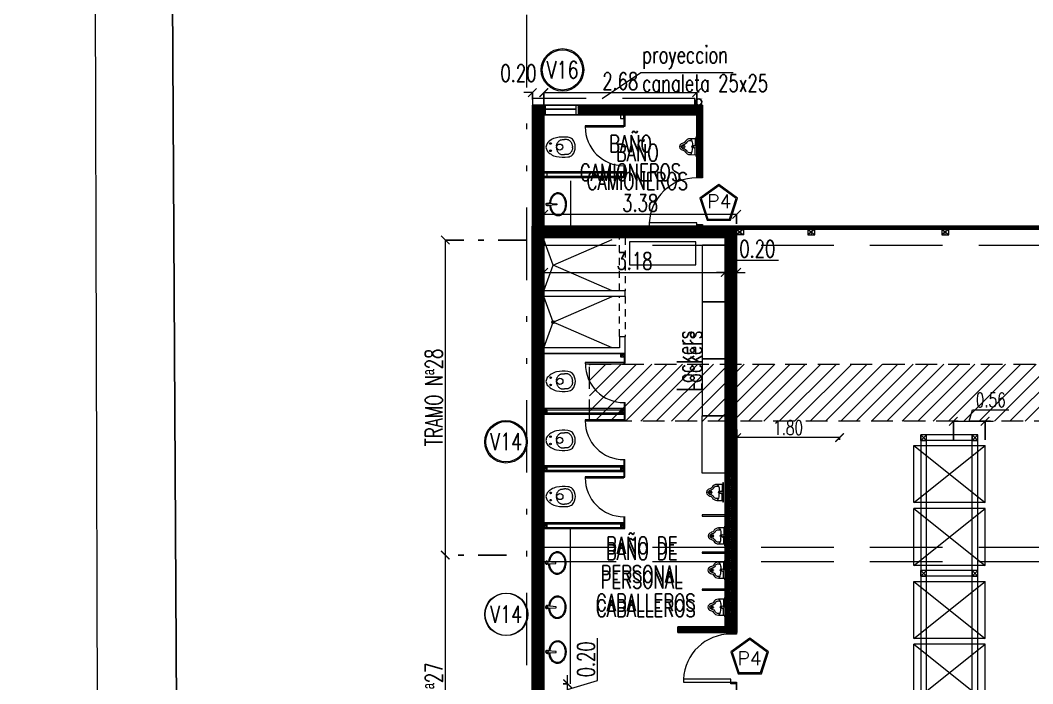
# Model space of a CAD drawing. Header units: millimetres. Extents: x 2828 to 3406, y 849 to 1266.
# Drawn here: x 2890.38 to 2908.12, y 1228.28 to 1239.91 of the extents above; entities that cross this region are included whole.
import ezdxf

# ---------------------------------------------------------------- set-up
doc = ezdxf.new("R2010")
doc.units = ezdxf.units.MM
doc.header["$PDMODE"] = 34
doc.header["$PDSIZE"] = -10
for name, pattern in [('DASHDOT', [1, 0.5, -0.25, 0, -0.25]), ('DASHED', [19.05, 12.7, -6.35]), ('DASHED2', [0.375, 0.25, -0.125]), ('DIVIDE2', [15.875, 6.35, -3.175, 0, -3.175, 0, -3.175])]:
    doc.linetypes.add(name, pattern=pattern)
doc.layers.get('DEFPOINTS').update_dxf_attribs({"lineweight": 5})
for name, color, linetype, lineweight in [('0.05', 64, 'Continuous', 5), ('0.10', 161, 'Continuous', 9), ('0.20', 4, 'Continuous', 15), ('0.30', 1, 'Continuous', 25), ('arq cotas', 152, 'Continuous', 13), ('arq DP', 40, 'Continuous', 5), ('arq DV', 22, 'Continuous', 5), ('arq tex', 31, 'Continuous', 5), ('camaras', 42, 'Continuous', 20), ('CARPINTERIA', 141, 'Continuous', 9), ('columnas', 12, 'Continuous', 20), ('equip tx', 220, 'Continuous', 5), ('equipa cotas', 222, 'Continuous', 5), ('EQUIPAMIENTO', 4, 'Continuous', 15), ('LM', 3, 'DIVIDE2', 9), ('proyecciones', 221, 'DASHED', 5), ('ref. arq', 252, 'Continuous', 5), ('sanitarios', 120, 'Continuous', 5)]:
    doc.layers.add(name, color=color, linetype=linetype, lineweight=lineweight)
doc.layers.add('lucernarios nuevos', color=252, linetype='DASHED', lineweight=9, true_color=0x696969)
doc.layers.add('sombrado muro nuevo', color=7, linetype='Continuous', lineweight=5, true_color=0x757575)
doc.styles.add('250-cts', font='romans.shx', dxfattribs={"width": 0.7, "height": 0.25})
doc.styles.add('50', font='romans.shx', dxfattribs={"width": 0.75, "height": 0.1})
doc.styles.get("Standard").update_dxf_attribs({"font": 'romans.shx'})
doc.dimstyles.new('250', dxfattribs={"dimtxt": 0.3, "dimasz": 0.15, "dimexe": 0, "dimexo": 0.1, "dimgap": 0.05, "dimtad": 1, "dimzin": 0, "dimdsep": 46, "dimtxsty": '250-cts', "dimblk": 'ARCHTICK', "dimcen": 0.02, "dimclrd": 256, "dimclre": 256, "dimclrt": 256, "dimazin": 0, "dimtfac": 1, "dimtofl": 0, "dimtmove": 1, "dimatfit": 0, "dimldrblk": 'OPEN90', "dimfxl": 1, "dimtolj": 1, "dimtzin": 0, "dimlwd": -1, "dimarcsym": 0})

# ---------------------------------------------------------------- blocks, each defined once
blk = doc.blocks.new('_ARCHTICK')
at = {"color": 0, "linetype": 'ByBlock', "const_width": 0.15}
blk.add_lwpolyline([(-0.5, -0.5), (0.5, 0.5)], dxfattribs=at)
blk = doc.blocks.new('*D168')
at = {"layer": 'arq cotas', "linetype": 'DASHDOT', "lineweight": -2, "transparency": 16777216}
for p, q in [((2891.845, 1254.938), (2891.645, 1254.938)), ((2892.309, 1106.035), (2892.109, 1106.034))]:
    blk.add_line(p, q, dxfattribs=at)
at = {"layer": 'arq cotas', "transparency": 16777216}
blk.add_line((2891.645, 1254.938), (2892.109, 1106.034), dxfattribs=at)
at = {"layer": 'DEFPOINTS', "color": 0, "transparency": 16777216}
for p in [(2891.945, 1254.939), (2892.109, 1106.034), (2892.409, 1106.035)]:
    blk.add_point(p, dxfattribs=at)
at = {"layer": 'arq cotas', "transparency": 16777216, "xscale": 0.15, "yscale": 0.15, "zscale": 0.15}
for p, rotation in [((2891.645, 1254.938), 90.17869036957083), ((2892.109, 1106.034), 270.1786903695708)]:
    blk.add_blockref('_ARCHTICK', p, dxfattribs=dict(at, rotation=rotation))
at = {"layer": 'arq cotas', "transparency": 16777216, "insert": (2892.077, 1180.487), "char_height": 0.3, "attachment_point": 5, "rotation": 270.1787, "style": '250-cts'}
blk.add_mtext('\\A1;148.90', dxfattribs=at)
blk = doc.blocks.new('_Open90')
at = {"color": 0, "linetype": 'ByBlock', "lineweight": -2}
for p, q in [((0, 0), (-1, 0)), ((-0.5, 0.5), (0, 0)), ((0, 0), (-0.5, -0.5))]:
    blk.add_line(p, q, dxfattribs=at)
blk = doc.blocks.new('col.met')
at = {"layer": 'camaras'}
for p, q in [((5.086, 112.568), (5.206, 112.568)), ((5.086, 112.468), (5.086, 112.568)), ((5.086, 112.468), (5.206, 112.568)), ((5.206, 112.468), (5.086, 112.568)), ((5.086, 112.468), (5.206, 112.468)), ((5.146, 112.568), (5.146, 112.548)), ((5.146, 112.468), (5.146, 112.488)), ((5.206, 112.568), (5.206, 112.468))]:
    blk.add_line(p, q, dxfattribs=at)
blk = doc.blocks.new('A$C371A6B59')
at = {"layer": 'lucernarios nuevos'}
h = blk.add_hatch(dxfattribs=at)
h.set_pattern_fill('ANSI31', color=256, scale=0.06)
h.set_pattern_definition([(45, (-2919.5706, -1108.54296), (-0.134703842, 0.134703842), [])])
h.paths.add_polyline_path([(-19.219, 1), (-1.902, 1), (-1.902, 0), (-19.219, 0)])
at = {"layer": 'lucernarios nuevos', "ltscale": 0.03}
blk.add_lwpolyline([(-19.219, 1), (-1.902, 1), (-1.902, 0), (-19.219, 0)], close=True, dxfattribs=at)
blk = doc.blocks.new('*D439')
at = {"layer": 'arq cotas', "linetype": 'DASHDOT', "lineweight": -2, "transparency": 16777216}
for p, q in [((2898.902, 1230.537), (2897.827, 1230.537)), ((2899.253, 1225.058), (2897.827, 1225.058))]:
    blk.add_line(p, q, dxfattribs=at)
at = {"layer": 'arq cotas', "transparency": 16777216}
blk.add_line((2897.827, 1230.537), (2897.827, 1225.058), dxfattribs=at)
at = {"layer": 'DEFPOINTS', "color": 0, "transparency": 16777216}
for p in [(2899.002, 1230.537), (2897.827, 1225.058), (2899.353, 1225.058, -101.167)]:
    blk.add_point(p, dxfattribs=at)
at = {"layer": 'arq cotas', "transparency": 16777216, "xscale": 0.15, "yscale": 0.15, "zscale": 0.15}
for p, rotation in [((2897.827, 1230.537), 90), ((2897.827, 1225.058), 270)]:
    blk.add_blockref('_ARCHTICK', p, dxfattribs=dict(at, rotation=rotation))
at = {"layer": 'arq cotas', "transparency": 16777216, "insert": (2897.627, 1227.798), "char_height": 0.3, "attachment_point": 5, "rotation": 90, "style": '250-cts'}
blk.add_mtext('\\A1;TRAMO Nª27', dxfattribs=at)
blk = doc.blocks.new('*D440')
at = {"layer": 'arq cotas', "linetype": 'DASHDOT', "lineweight": -2, "transparency": 16777216}
for p, q in [((2899.253, 1236.058), (2897.827, 1236.058)), ((2898.902, 1230.537), (2897.827, 1230.537))]:
    blk.add_line(p, q, dxfattribs=at)
at = {"layer": 'arq cotas', "transparency": 16777216}
blk.add_line((2897.827, 1236.058), (2897.827, 1230.537), dxfattribs=at)
at = {"layer": 'DEFPOINTS', "color": 0, "transparency": 16777216}
for p in [(2899.353, 1236.058, 0.061), (2897.827, 1230.537), (2899.002, 1230.537)]:
    blk.add_point(p, dxfattribs=at)
at = {"layer": 'arq cotas', "transparency": 16777216, "xscale": 0.15, "yscale": 0.15, "zscale": 0.15}
for p, rotation in [((2897.827, 1236.058), 90), ((2897.827, 1230.537), 270)]:
    blk.add_blockref('_ARCHTICK', p, dxfattribs=dict(at, rotation=rotation))
at = {"layer": 'arq cotas', "transparency": 16777216, "insert": (2897.627, 1233.298), "char_height": 0.3, "attachment_point": 5, "rotation": 90, "style": '250-cts'}
blk.add_mtext('\\A1;TRAMO Nª28', dxfattribs=at)
blk = doc.blocks.new('*D705')
at = {"layer": 'arq cotas', "linetype": 'DASHDOT', "lineweight": -2, "transparency": 16777216}
for p, q in [((2899.557, 1238.144), (2899.557, 1238.64)), ((2902.232, 1238.144), (2902.232, 1238.64))]:
    blk.add_line(p, q, dxfattribs=at)
at = {"layer": 'arq cotas', "transparency": 16777216}
blk.add_line((2899.557, 1238.64), (2902.232, 1238.64), dxfattribs=at)
at = {"layer": 'DEFPOINTS', "color": 0, "transparency": 16777216}
for p in [(2902.232, 1238.64), (2899.557, 1238.044, -101.167), (2902.232, 1238.044)]:
    blk.add_point(p, dxfattribs=at)
at = {"layer": 'arq cotas', "transparency": 16777216, "xscale": 0.15, "yscale": 0.15, "zscale": 0.15, "rotation": 180}
blk.add_blockref('_ARCHTICK', (2899.557, 1238.64), dxfattribs=at)
at = {"layer": 'arq cotas', "transparency": 16777216, "xscale": 0.15, "yscale": 0.15, "zscale": 0.15}
blk.add_blockref('_ARCHTICK', (2902.232, 1238.64), dxfattribs=at)
at = {"layer": 'arq cotas', "transparency": 16777216, "insert": (2900.894, 1238.84), "char_height": 0.3, "attachment_point": 5, "style": '250-cts'}
blk.add_mtext('\\A1;2.68', dxfattribs=at)
blk = doc.blocks.new('bacha sola')
for points in [[(34.325, 30.066, -0.130704), (34.34, 30.123, -0.106525), (34.385, 30.173, -0.083997), (34.447, 30.204, -0.072936), (34.525, 30.215, -0.072936), (34.602, 30.204, -0.083997), (34.664, 30.173, -0.106525), (34.71, 30.123, -0.130704), (34.725, 30.066, -0.130704), (34.71, 30.01, -0.106525), (34.664, 29.959, -0.083997), (34.602, 29.929, -0.0563), (34.543, 29.918, -0.0563)], [(34.341, 30.066, -0.130704), (34.353, 30.115, -0.106525), (34.394, 30.161, -0.083997), (34.452, 30.189, -0.072936), (34.525, 30.2, -0.072936), (34.598, 30.189, -0.083997), (34.655, 30.161, -0.106525), (34.696, 30.115, -0.130704), (34.709, 30.066, -0.130704), (34.696, 30.018, -0.106525), (34.655, 29.972, -0.083997), (34.598, 29.944, -0.056479), (34.541, 29.934, -0.056479)], [(34.508, 29.918, -0.057488), (34.447, 29.929, -0.083997), (34.385, 29.959, -0.106525), (34.34, 30.01, -0.130704), (34.325, 30.066)], [(34.509, 29.934, -0.05744), (34.452, 29.944, -0.083997), (34.394, 29.972, -0.106525), (34.353, 30.018, -0.130704), (34.341, 30.066)]]:
    blk.add_lwpolyline(points, format="xyb")
for points in [[(34.541, 29.883), (34.545, 29.883), (34.533, 30.044), (34.516, 30.044), (34.506, 29.883)], [(34.506, 29.883), (34.508, 29.883)]]:
    blk.add_lwpolyline(points)
blk.add_circle((34.525, 29.883), 0.0168)
blk.add_arc((34.525, 29.883), 0.0269, 130.0555, 44.4346)
blk = doc.blocks.new('Sapls507')
blk.add_lwpolyline([(0, -0.599, 0.193023), (0.137, -0.549, 0.145572), (0.172, -0.47, 0.077711), (0.165, -0.269, 0.087544), (0.125, -0.174, 0.055228), (0.065, -0.105, 0.090627), (0, -0.085, 0.091051), (-0.065, -0.105, 0.055228), (-0.126, -0.174, 0.087544), (-0.165, -0.269, 0.077711), (-0.172, -0.47, 0.145572), (-0.137, -0.549, 0.193023), (0, -0.599, 61.25604)], format="xyb", close=True)
for points in [[(-0.015, -0.27), (-0.033, -0.271, 0.028747), (-0.061, -0.279, 0.052421), (-0.075, -0.286, 0.050041), (-0.092, -0.298, 0.040538), (-0.109, -0.316, 0.036304), (-0.124, -0.339, 0.08346), (-0.129, -0.35, 0.024812), (-0.13, -0.36, 0.009631), (-0.132, -0.387, 0.014344), (-0.132, -0.396, 0.009208), (-0.132, -0.41)], [(0.015, -0.27), (0.033, -0.271, -0.028747), (0.061, -0.279, -0.052421), (0.075, -0.286, -0.050041), (0.092, -0.298, -0.040538), (0.109, -0.316, -0.036304), (0.125, -0.339, -0.08346), (0.129, -0.35, -0.024812), (0.13, -0.36, -0.009631), (0.132, -0.387, -0.014344), (0.133, -0.396, -0.009208), (0.132, -0.41)], [(-0.015, -0.55), (-0.033, -0.549, -0.028747), (-0.061, -0.541, -0.052421), (-0.075, -0.534, -0.050041), (-0.092, -0.522, -0.040538), (-0.109, -0.504, -0.036304), (-0.124, -0.481, -0.08346), (-0.129, -0.47, -0.024812), (-0.13, -0.46, -0.009631), (-0.132, -0.433, -0.014344), (-0.132, -0.424, -0.009208), (-0.132, -0.41)], [(0.015, -0.55), (0.033, -0.549, 0.028747), (0.061, -0.541, 0.052421), (0.075, -0.534, 0.050041), (0.092, -0.522, 0.040538), (0.109, -0.504, 0.036304), (0.125, -0.481, 0.08346), (0.129, -0.47, 0.024812), (0.13, -0.46, 0.009631), (0.132, -0.433, 0.014344), (0.133, -0.424, 0.009208), (0.132, -0.41)]]:
    blk.add_lwpolyline(points, format="xyb")
for points in [[(-0.015, -0.27), (0, -0.27)], [(0.015, -0.27), (0, -0.27)], [(-0.015, -0.55), (0, -0.55)], [(0.015, -0.55), (0, -0.55)]]:
    blk.add_lwpolyline(points)
for centre, radius in [((-0.064, -0.166), 0.0141), ((0.064, -0.166), 0.0141), ((0, -0.328), 0.0535)]:
    blk.add_circle(centre, radius)
blk = doc.blocks.new('654')
for p, q in [((-0.135, 0.067), (-0.011, 0.067)), ((0.135, 0.067), (0.011, 0.067))]:
    blk.add_line(p, q)
blk.add_lwpolyline([(0, -0.208), (-0.025, -0.201, -0.107013), (-0.049, -0.178, -0.081155), (-0.064, -0.146, 0.245336), (-0.09, -0.108, -0.277467), (-0.14, -0.025, 0), (-0.14, 0.073, 0.414214), (-0.147, 0.08, 0), (-0.164, 0.08, -0.999999), (-0.164, 0.092, 0), (0.164, 0.092, -0.999999), (0.164, 0.08, 0), (0.147, 0.08, 0.414214), (0.14, 0.073, 0), (0.14, -0.025, -0.277467), (0.09, -0.108, 0.245336), (0.064, -0.146, -0.081155), (0.049, -0.178, -0.107013), (0.025, -0.201), (0, -0.208)], format="xyb", close=True)
for points in [[(-0.14, -0.025), (-0.133, -0.011, -0.09017), (-0.099, 0.008, -0.04702), (-0.057, 0.018), (0, 0.022)], [(0.14, -0.025), (0.133, -0.011, 0.09017), (0.099, 0.008, 0.04702), (0.057, 0.018), (0, 0.022)], [(0, -0.177), (-0.013, -0.173, -0.088171), (-0.025, -0.161, -0.075175), (-0.035, -0.14, -0.081155)], [(0, -0.177), (0.013, -0.173, 0.088171), (0.025, -0.161, 0.075175), (0.035, -0.14, 0.081155)]]:
    blk.add_lwpolyline(points, format="xyb")
for centre, radius in [((-0.019, 0.014), 0.003), ((0, 0.05), 0.02), ((0, 0.003), 0.003), ((0.019, 0.014), 0.003), ((-0.019, -0.122), 0.003), ((-0.019, -0.144), 0.003), ((0, -0.111), 0.003), ((0, -0.133), 0.003), ((0, -0.155), 0.003), ((0.019, -0.122), 0.003), ((0.019, -0.144), 0.003)]:
    blk.add_circle(centre, radius)
for centre, radius, start, end in [((-0.135, 0.072), 0.005, 180.0009, 270.0005), ((-0.047, -0.025), 0.0634, 148.5608, 242.0304), ((0.047, -0.025), 0.0634, 297.9696, 31.4392), ((0.135, 0.072), 0.005, 269.9995, 359.9991), ((-0.114, -0.152), 0.08, 8.8836, 62.0304), ((0.114, -0.152), 0.08, 117.9696, 171.1164)]:
    blk.add_arc(centre, radius, start, end)
blk = doc.blocks.new('*D707')
at = {"layer": 'arq cotas', "transparency": 16777216}
for p, q in [((2900.494, 1228.341), (2900.494, 1229.081)), ((2899.969, 1228.284), (2899.969, 1228.434)), ((2899.969, 1228.184), (2900.494, 1228.341)), ((2899.969, 1228.084), (2899.969, 1228.284)), ((2899.969, 1228.084), (2899.969, 1227.934))]:
    blk.add_line(p, q, dxfattribs=at)
at = {"layer": 'arq cotas', "linetype": 'DASHDOT', "lineweight": -2, "transparency": 16777216}
for p, q in [((2899.891, 1228.284), (2899.969, 1228.284)), ((2899.869, 1228.084), (2899.969, 1228.084))]:
    blk.add_line(p, q, dxfattribs=at)
at = {"layer": 'DEFPOINTS', "color": 0, "transparency": 16777216}
for p in [(2899.791, 1228.284, -88.721), (2899.969, 1228.284), (2899.969, 1228.084)]:
    blk.add_point(p, dxfattribs=at)
at = {"layer": 'arq cotas', "transparency": 16777216, "xscale": 0.15, "yscale": 0.15, "zscale": 0.15}
for p, rotation in [((2899.969, 1228.284), 270), ((2899.969, 1228.084), 90)]:
    blk.add_blockref('_ARCHTICK', p, dxfattribs=dict(at, rotation=rotation))
at = {"layer": 'arq cotas', "transparency": 16777216, "insert": (2900.294, 1228.711), "char_height": 0.3, "attachment_point": 5, "rotation": 90, "style": '250-cts'}
blk.add_mtext('\\A1;0.20', dxfattribs=at)
blk = doc.blocks.new('*D713')
at = {"layer": 'arq cotas', "linetype": 'DASHDOT', "lineweight": -2, "transparency": 16777216}
for p, q in [((2899.552, 1234.961), (2899.552, 1235.491)), ((2902.732, 1234.961), (2902.732, 1235.491))]:
    blk.add_line(p, q, dxfattribs=at)
at = {"layer": 'arq cotas', "transparency": 16777216}
blk.add_line((2899.552, 1235.491), (2902.732, 1235.491), dxfattribs=at)
at = {"layer": 'DEFPOINTS', "color": 0, "transparency": 16777216}
for p in [(2902.732, 1235.491), (2899.552, 1234.861), (2902.732, 1234.861, 0.025)]:
    blk.add_point(p, dxfattribs=at)
at = {"layer": 'arq cotas', "transparency": 16777216, "xscale": 0.15, "yscale": 0.15, "zscale": 0.15, "rotation": 180}
blk.add_blockref('_ARCHTICK', (2899.552, 1235.491), dxfattribs=at)
at = {"layer": 'arq cotas', "transparency": 16777216, "xscale": 0.15, "yscale": 0.15, "zscale": 0.15}
blk.add_blockref('_ARCHTICK', (2902.732, 1235.491), dxfattribs=at)
at = {"layer": 'arq cotas', "transparency": 16777216, "insert": (2901.142, 1235.691), "char_height": 0.3, "attachment_point": 5, "style": '250-cts'}
blk.add_mtext('\\A1;3.18', dxfattribs=at)
blk = doc.blocks.new('*D708')
at = {"layer": 'arq cotas', "transparency": 16777216}
for p, q in [((2902.832, 1235.491), (2902.924, 1235.704)), ((2902.924, 1235.704), (2903.664, 1235.704)), ((2902.732, 1235.491), (2902.582, 1235.491)), ((2902.732, 1235.491), (2902.932, 1235.491)), ((2902.932, 1235.491), (2903.082, 1235.491))]:
    blk.add_line(p, q, dxfattribs=at)
at = {"layer": 'arq cotas', "linetype": 'DASHDOT', "lineweight": -2, "transparency": 16777216}
for p, q in [((2902.732, 1235.475), (2902.732, 1235.491)), ((2902.932, 1235.403), (2902.932, 1235.491))]:
    blk.add_line(p, q, dxfattribs=at)
at = {"layer": 'DEFPOINTS', "color": 0, "transparency": 16777216}
for p in [(2902.732, 1235.575, 101.192), (2902.932, 1235.503, 101.167), (2902.932, 1235.491)]:
    blk.add_point(p, dxfattribs=at)
at = {"layer": 'arq cotas', "transparency": 16777216, "xscale": 0.15, "yscale": 0.15, "zscale": 0.15}
blk.add_blockref('_ARCHTICK', (2902.732, 1235.491), dxfattribs=at)
at = {"layer": 'arq cotas', "transparency": 16777216, "xscale": 0.15, "yscale": 0.15, "zscale": 0.15, "rotation": 180}
blk.add_blockref('_ARCHTICK', (2902.932, 1235.491), dxfattribs=at)
at = {"layer": 'arq cotas', "transparency": 16777216, "insert": (2903.294, 1235.904), "char_height": 0.3, "attachment_point": 5, "style": '250-cts'}
blk.add_mtext('\\A1;0.20', dxfattribs=at)
blk = doc.blocks.new('*D706')
at = {"layer": 'arq cotas', "linetype": 'DASHDOT', "lineweight": -2, "transparency": 16777216}
for p, q in [((2899.552, 1235.638), (2899.552, 1236.507)), ((2902.932, 1236.344), (2902.932, 1236.507))]:
    blk.add_line(p, q, dxfattribs=at)
at = {"layer": 'arq cotas', "transparency": 16777216}
blk.add_line((2902.932, 1236.507), (2899.552, 1236.507), dxfattribs=at)
at = {"layer": 'DEFPOINTS', "color": 0, "transparency": 16777216}
for p in [(2899.552, 1236.507), (2902.932, 1236.244), (2899.552, 1235.538)]:
    blk.add_point(p, dxfattribs=at)
at = {"layer": 'arq cotas', "transparency": 16777216, "xscale": 0.15, "yscale": 0.15, "zscale": 0.15, "rotation": 180}
blk.add_blockref('_ARCHTICK', (2899.552, 1236.507), dxfattribs=at)
at = {"layer": 'arq cotas', "transparency": 16777216, "xscale": 0.15, "yscale": 0.15, "zscale": 0.15}
blk.add_blockref('_ARCHTICK', (2902.932, 1236.507), dxfattribs=at)
at = {"layer": 'arq cotas', "transparency": 16777216, "insert": (2901.242, 1236.707), "char_height": 0.3, "attachment_point": 5, "style": '250-cts'}
blk.add_mtext('\\A1;3.38', dxfattribs=at)
blk = doc.blocks.new('vvv')
at = {"layer": 'columnas'}
for p, q in [((2904.602, 1185.049), (2904.902, 1185.249)), ((2904.602, 1185.249), (2904.902, 1185.049))]:
    blk.add_line(p, q, dxfattribs=at)
blk.add_lwpolyline([(2904.602, 1185.249), (2904.902, 1185.249), (2904.902, 1185.049), (2904.602, 1185.049), (2904.602, 1185.249)], dxfattribs=at)
blk = doc.blocks.new('*D714')
at = {"layer": 'arq cotas', "transparency": 16777216}
for p, q in [((2899.353, 1238.64), (2899.203, 1238.64)), ((2899.553, 1238.64), (2899.703, 1238.64))]:
    blk.add_line(p, q, dxfattribs=at)
at = {"layer": 'arq cotas', "linetype": 'DASHDOT', "lineweight": -2, "transparency": 16777216}
for p, q in [((2899.353, 1238.518), (2899.353, 1238.64)), ((2899.553, 1237.99), (2899.553, 1238.64))]:
    blk.add_line(p, q, dxfattribs=at)
at = {"layer": 'DEFPOINTS', "color": 0, "transparency": 16777216}
for p in [(2899.353, 1238.64), (2899.353, 1238.418, 0.017), (2899.553, 1237.89, 0.029)]:
    blk.add_point(p, dxfattribs=at)
at = {"layer": 'arq cotas', "transparency": 16777216, "xscale": 0.15, "yscale": 0.15, "zscale": 0.15}
blk.add_blockref('_ARCHTICK', (2899.353, 1238.64), dxfattribs=at)
at = {"layer": 'arq cotas', "transparency": 16777216, "xscale": 0.15, "yscale": 0.15, "zscale": 0.15, "rotation": 180}
blk.add_blockref('_ARCHTICK', (2899.553, 1238.64), dxfattribs=at)
at = {"layer": 'arq cotas', "transparency": 16777216, "insert": (2899.109, 1238.98), "char_height": 0.3, "attachment_point": 5, "style": '250-cts'}
blk.add_mtext('\\A1;0.20', dxfattribs=at)
blk = doc.blocks.new('*D959')
at = {"layer": 'DEFPOINTS', "color": 0, "transparency": 16777216}
for p in [(2902.932, 1232.742, -151.756), (2902.932, 1232.596), (2904.735, 1232.457)]:
    blk.add_point(p, dxfattribs=at)
at = {"layer": 'equipa cotas', "linetype": 'DASHDOT', "lineweight": -2, "transparency": 16777216}
for p, q in [((2902.932, 1232.642), (2902.932, 1232.596)), ((2904.735, 1232.557), (2904.735, 1232.596))]:
    blk.add_line(p, q, dxfattribs=at)
at = {"layer": 'equipa cotas', "transparency": 16777216}
blk.add_line((2904.735, 1232.596), (2902.932, 1232.596), dxfattribs=at)
at = {"layer": 'equipa cotas', "transparency": 16777216, "xscale": 0.15, "yscale": 0.15, "zscale": 0.15, "rotation": 180}
blk.add_blockref('_ARCHTICK', (2902.932, 1232.596), dxfattribs=at)
at = {"layer": 'equipa cotas', "transparency": 16777216, "xscale": 0.15, "yscale": 0.15, "zscale": 0.15}
blk.add_blockref('_ARCHTICK', (2904.735, 1232.596), dxfattribs=at)
at = {"layer": 'equipa cotas', "transparency": 16777216, "insert": (2903.833, 1232.771), "char_height": 0.25, "attachment_point": 5, "style": '250-cts'}
blk.add_mtext('\\A1;1.80', dxfattribs=at)
blk = doc.blocks.new('*D960')
at = {"layer": 'DEFPOINTS', "color": 0, "transparency": 16777216}
for p in [(2907.285, 1232.882), (2906.729, 1232.457, -226.046), (2907.285, 1232.457)]:
    blk.add_point(p, dxfattribs=at)
at = {"layer": 'equipa cotas', "transparency": 16777216}
for p, q in [((2907.007, 1232.882), (2907.067, 1233.082)), ((2907.067, 1233.082), (2907.7, 1233.082)), ((2906.729, 1232.882), (2906.579, 1232.882)), ((2906.729, 1232.882), (2907.285, 1232.882)), ((2907.285, 1232.882), (2907.435, 1232.882))]:
    blk.add_line(p, q, dxfattribs=at)
at = {"layer": 'equipa cotas', "linetype": 'DASHDOT', "lineweight": -2, "transparency": 16777216}
for p, q in [((2906.729, 1232.557), (2906.729, 1232.882)), ((2907.285, 1232.557), (2907.285, 1232.882))]:
    blk.add_line(p, q, dxfattribs=at)
at = {"layer": 'equipa cotas', "transparency": 16777216, "xscale": 0.15, "yscale": 0.15, "zscale": 0.15}
blk.add_blockref('_ARCHTICK', (2906.729, 1232.882), dxfattribs=at)
at = {"layer": 'equipa cotas', "transparency": 16777216, "xscale": 0.15, "yscale": 0.15, "zscale": 0.15, "rotation": 180}
blk.add_blockref('_ARCHTICK', (2907.285, 1232.882), dxfattribs=at)
at = {"layer": 'equipa cotas', "transparency": 16777216, "insert": (2907.384, 1233.257), "char_height": 0.25, "attachment_point": 5, "style": '250-cts'}
blk.add_mtext('\\A1;0.56', dxfattribs=at)
blk = doc.blocks.new('rack relevado')
at = {"layer": 'EQUIPAMIENTO', "linetype": 'DASHED'}
for p, q in [((-2.3, 1.125), (-2.3, -0.125)), ((-1.3, -0.125), (-2.3, 1.125)), ((-2.3, -0.125), (-1.3, 1.125)), ((-2.3, 1.125), (-1.3, 1.125)), ((-1.3, 1.125), (-1.3, -0.125)), ((-0.2, -0.125), (-1.2, 1.125)), ((-1.2, -0.125), (-0.2, 1.125)), ((-1.2, 1.125), (-0.2, 1.125)), ((-1.2, 1.125), (-1.2, -0.125)), ((-0.2, -0.125), (-0.2, 1.125)), ((-2.3, -0.125), (-1.3, -0.125)), ((-1.2, -0.125), (-0.2, -0.125))]:
    blk.add_line(p, q, dxfattribs=at)
at = {"layer": 'EQUIPAMIENTO'}
for p, q in [((-2.49, 1), (-2.39, 1)), ((-2.49, 1), (-2.49, 0)), ((-2.49, 1), (-2.49, 0)), ((-2.49, 1), (-2.49, 0)), ((-2.39, 0.9), (-2.49, 1)), ((-2.49, 0.9), (-2.39, 1)), ((-2.49, 0.9), (-0.01, 0.9)), ((-2.4, 1), (-0.1, 1)), ((-2.39, 1), (-2.39, 0.075)), ((-2.39, 1), (-2.39, 0)), ((-2.39, 1), (-2.39, 0)), ((-2.39, 1), (-2.39, 0)), ((-2.39, 1), (-2.39, 0)), ((-0.11, 1), (-0.01, 1)), ((-0.11, 1), (-0.01, 1)), ((-0.11, 1), (-0.01, 1)), ((-0.11, 1), (-0.11, 0)), ((-0.11, 1), (-0.11, 0)), ((-0.11, 1), (-0.11, 0)), ((-0.01, 0.9), (-0.11, 1)), ((-0.11, 0.9), (-0.01, 1)), ((-0.11, 0.9), (-0.01, 0.9)), ((-0.01, 1), (-0.01, 0.075)), ((-0.01, 1), (-0.01, 0)), ((-0.01, 1), (-0.01, 0)), ((-0.01, 1), (-0.01, 0)), ((-0.01, 1), (-0.01, 0)), ((-2.49, 0.1), (-2.39, 0.1)), ((-2.49, 0.1), (-0.01, 0.1)), ((-2.39, 0), (-2.49, 0.1)), ((-2.49, 0), (-2.39, 0.1)), ((-2.49, 0), (-2.39, 0)), ((-0.01, 0), (-0.11, 0.1)), ((-0.11, 0), (-0.01, 0.1)), ((-0.11, 0), (-0.01, 0)), ((-2.39, 0), (-2.49, 0)), ((-0.1, 0), (-2.4, 0)), ((-0.01, 0), (-0.11, 0))]:
    blk.add_line(p, q, dxfattribs=at)
for points in [[(-2.49, 1), (-2.39, 1), (-2.39, 0.9), (-2.49, 0.9), (-2.49, 1)], [(-0.11, 1), (-0.01, 1), (-0.01, 0.9), (-0.11, 0.9), (-0.11, 1)], [(-2.49, 0.1), (-2.39, 0.1), (-2.39, 0), (-2.49, 0), (-2.49, 0.1)], [(-0.11, 0.1), (-0.01, 0.1), (-0.01, 0), (-0.11, 0), (-0.11, 0.1)]]:
    blk.add_lwpolyline(points, dxfattribs=at)

msp = doc.modelspace()

# ---------------------------------------------------------------- hatches: boundary and pattern name
at = {"layer": 'sombrado muro nuevo'}
h = msp.add_hatch(dxfattribs=at)
h.set_pattern_fill('_USER', color=256, scale=0.02, angle=45, style=0, double=1, pattern_type=0)
h.set_pattern_definition([(45, (-5.2e-05, 3.271589), (-0.01414213562, 0.01414213562), []), (135, (-5.2e-05, 3.271589), (-0.01414213562, -0.01414213562), [])])
h.paths.add_polyline_path([(2899.354, 1238.417), (2899.552, 1238.417), (2899.552, 1236.3), (2899.354, 1236.3)])
h = msp.add_hatch(dxfattribs=at)
h.set_pattern_fill('_USER', color=256, scale=0.02, angle=45, style=0, double=1, pattern_type=0)
h.set_pattern_definition([(45, (2.8e-05, 33.722887), (-0.01414213562, 0.01414213562), []), (135, (2.8e-05, 33.722887), (-0.01414213562, -0.01414213562), [])])
h.paths.add_polyline_path([(2900.153, 1238.418), (2902.332, 1238.418), (2902.332, 1237.177), (2902.232, 1237.177), (2902.232, 1238.248), (2900.153, 1238.248)])
h = msp.add_hatch(dxfattribs=at)
h.set_pattern_fill('_USER', color=256, scale=0.02, angle=45, style=0, double=1, pattern_type=0)
h.set_pattern_definition([(45, (-4e-08, 0.761975), (-0.01414213562, 0.01414213562), []), (135, (-4e-08, 0.761975), (-0.01414213562, -0.01414213562), [])])
h.paths.add_polyline_path([(2899.354, 1236.3), (2899.552, 1236.3), (2899.552, 1203.225), (2899.354, 1203.225)])
h = msp.add_hatch(dxfattribs=at)
h.set_pattern_fill('_USER', color=256, scale=0.02, angle=45, style=0, double=1, pattern_type=0)
h.set_pattern_definition([(45, (2.8e-05, 33.017517), (-0.01414213562, 0.01414213562), []), (135, (2.8e-05, 33.017517), (-0.01414213562, -0.01414213562), [])])
h.paths.add_polyline_path([(2899.553, 1236.1), (2899.552, 1236.3), (2902.932, 1236.3), (2902.933, 1229.184), (2901.902, 1229.184), (2901.902, 1229.284), (2902.732, 1229.284), (2902.732, 1236.1)])
h = msp.add_hatch(dxfattribs=at)
h.set_pattern_fill('_USER', color=256, scale=0.02, angle=45, style=0, double=1, pattern_type=0)
h.set_pattern_definition([(45, (-36.604858, 33.773476), (-0.01414213562, 0.01414213562), []), (135, (-36.604858, 33.773476), (-0.01414213562, -0.01414213562), [])])
h.paths.add_polyline_path([(2902.933, 1236.301), (2919.105, 1236.3), (2919.105, 1236.25), (2902.933, 1236.25)])

# ---------------------------------------------------------------- linework, layer by layer
at = {"layer": '0.05'}
for p, q in [((2900.02, 1237.095, -101.198), (2900.02, 1236.244, -101.198)), ((2899.55, 1232.024, -202.344), (2900.956, 1232.024, -101.166)), ((2899.552, 1232.004, -101.166), (2900.956, 1232.004, -101.166)), ((2899.552, 1231.024, -101.166), (2900.956, 1231.024, -101.166)), ((2899.552, 1231.004, -101.166), (2900.956, 1231.004, -101.166)), ((2900.017, 1231.004, -101.166), (2900.017, 1228.284, -202.314))]:
    msp.add_line(p, q, dxfattribs=at)
at = {"layer": '0.05', "linetype": 'DASHED2', "ltscale": 0.5}
for p, q in [((2900.879, 1235.169, -101.155), (2900.879, 1236.1, -101.155)), ((2900.979, 1236.1, -202.323), (2900.979, 1235.169, -101.156)), ((2900.879, 1234.369, -101.155), (2900.879, 1235.069, -101.155)), ((2900.979, 1235.069, -101.156), (2900.979, 1234.369, -101.156))]:
    msp.add_line(p, q, dxfattribs=at)
at = {"layer": '0.05'}
for points, elevation in [([(2900.977, 1238.248), (2900.957, 1238.248), (2900.957, 1238.051), (2900.977, 1238.051)], -101.137), ([(2900.977, 1237.352), (2900.957, 1237.352), (2900.957, 1237.152), (2900.977, 1237.152)], -101.138), ([(2902.332, 1234.975), (2902.332, 1235.975), (2902.732, 1235.975), (2902.732, 1234.975)], -101.142), ([(2902.332, 1233.975), (2902.332, 1234.975), (2902.732, 1234.975), (2902.732, 1233.975)], -101.142), ([(2900.979, 1234.07), (2900.959, 1234.07), (2900.959, 1233.903), (2900.979, 1233.903)], 0.012), ([(2902.332, 1232.975), (2902.332, 1233.975), (2902.732, 1233.975), (2902.732, 1232.975)], -101.142), ([(2900.979, 1233.204), (2900.959, 1233.204), (2900.959, 1232.904), (2900.979, 1232.904)], 0.011), ([(2902.329, 1231.976), (2902.329, 1232.976), (2902.729, 1232.976), (2902.729, 1231.976)], -202.319), ([(2900.976, 1232.204), (2900.956, 1232.204), (2900.956, 1231.904), (2900.976, 1231.904)], -101.166), ([(2900.976, 1232.204), (2900.956, 1232.204), (2900.956, 1231.904), (2900.976, 1231.904)], -101.166), ([(2900.976, 1231.204), (2900.956, 1231.204), (2900.956, 1231.004), (2900.976, 1231.004)], -101.166)]:
    msp.add_lwpolyline(points, close=True, dxfattribs=dict(at, elevation=elevation))
at = {"layer": '0.05', "extrusion": (-1.81014e-05, 1.07026e-06, 1)}
for points, elevation in [([(2900.276, 1238.038), (2900.956, 1238.038), (2900.956, 1238.058), (2900.276, 1238.058), (2900.276, 1238.038)], -101.188), ([(2900.277, 1233.89), (2900.957, 1233.89), (2900.957, 1233.91), (2900.277, 1233.91), (2900.277, 1233.89)], -101.206), ([(2900.277, 1232.89), (2900.957, 1232.89), (2900.957, 1232.91), (2900.277, 1232.91), (2900.277, 1232.89)], -101.206), ([(2900.274, 1231.89), (2900.954, 1231.89), (2900.954, 1231.91), (2900.275, 1231.91), (2900.274, 1231.89)], -101.216)]:
    msp.add_lwpolyline(points, dxfattribs=dict(at, elevation=elevation))
at = {"layer": '0.05', "const_width": 0.005}
for points, elevation in [([(2900.953, 1238.069), (2900.953, 1238.047), (2900.982, 1238.048), (2900.982, 1238.07)], -101.118), ([(2900.953, 1237.34), (2900.953, 1237.362), (2900.982, 1237.362), (2900.982, 1237.34)], -101.126), ([(2900.954, 1233.921), (2900.954, 1233.899), (2900.983, 1233.899), (2900.983, 1233.921)], -101.136), ([(2900.954, 1233.191), (2900.954, 1233.213), (2900.983, 1233.213), (2900.983, 1233.191)], -101.144), ([(2900.954, 1232.933), (2900.954, 1232.9), (2900.983, 1232.9), (2900.983, 1232.933)], -101.146), ([(2900.952, 1232.192), (2900.952, 1232.214), (2900.981, 1232.214), (2900.981, 1232.192)], -101.155), ([(2900.952, 1231.933), (2900.952, 1231.9), (2900.98, 1231.9), (2900.98, 1231.933)], -101.156), ([(2900.952, 1231.192), (2900.952, 1231.214), (2900.98, 1231.214), (2900.98, 1231.192)], -101.155)]:
    msp.add_lwpolyline(points, dxfattribs=dict(at, elevation=elevation))
at = {"layer": '0.05'}
for points, elevation in [([(2899.553, 1237.232), (2900.957, 1237.232), (2900.957, 1237.252), (2899.553, 1237.252)], -101.138), ([(2899.553, 1237.152), (2900.957, 1237.152), (2900.957, 1237.172), (2899.553, 1237.172)], -101.138), ([(2901.053, 1236.025), (2901.053, 1235.625), (2902.217, 1235.625), (2902.217, 1236.025), (2901.053, 1236.025)], -202.323), ([(2899.554, 1233.084), (2900.959, 1233.084), (2900.959, 1233.104), (2899.554, 1233.104)], -101.156), ([(2899.552, 1233.004), (2900.959, 1233.004), (2900.959, 1233.024), (2899.554, 1233.024)], -101.156), ([(2899.552, 1232.084), (2900.956, 1232.084), (2900.956, 1232.104), (2899.552, 1232.104)], -101.166), ([(2899.55, 1231.084), (2900.956, 1231.084), (2900.956, 1231.104), (2899.552, 1231.104)], -101.166)]:
    msp.add_lwpolyline(points, dxfattribs=dict(at, elevation=elevation))
at = {"layer": '0.10'}
for p, q in [((2900.979, 1235.169, -101.156), (2899.554, 1235.169, -101.156)), ((2900.979, 1235.069, -101.156), (2899.554, 1235.069, -101.156)), ((2900.979, 1235.069, -143.259), (2900.979, 1235.169, -143.259)), ((2900.879, 1234.369, -101.155), (2900.979, 1234.369, -101.155)), ((2900.879, 1234.369, -101.155), (2900.879, 1234.169, -101.155)), ((2900.979, 1234.07, -101.155), (2900.979, 1234.369, -101.155)), ((2900.879, 1234.169, -101.155), (2899.554, 1234.169, -101.156)), ((2900.979, 1234.069, -101.155), (2899.554, 1234.069, -101.156)), ((2900.898, 1234.069, -101.156), (2900.958, 1234.009, -101.156)), ((2900.899, 1234.009, -101.156), (2900.958, 1234.069, -101.156)), ((2899.552, 1233.024, -202.334), (2899.612, 1233.084, -202.334)), ((2899.553, 1233.084, -202.334), (2899.612, 1233.024, -202.334)), ((2900.898, 1233.084, -101.156), (2900.958, 1233.024, -101.156)), ((2900.899, 1233.024, -101.156), (2900.958, 1233.084, -101.156)), ((2899.55, 1232.084, -202.319), (2899.61, 1232.024, -202.319)), ((2899.55, 1232.024, -202.319), (2899.61, 1232.084, -202.319)), ((2900.896, 1232.084, -101.166), (2900.956, 1232.024, -101.166)), ((2900.896, 1232.024, -101.166), (2900.956, 1232.084, -101.166)), ((2899.55, 1231.084, -202.344), (2899.61, 1231.024, -202.344)), ((2899.55, 1231.024, -202.344), (2899.61, 1231.084, -202.344)), ((2900.896, 1231.084, -101.166), (2900.956, 1231.024, -101.166)), ((2900.896, 1231.024, -101.166), (2900.956, 1231.084, -101.166))]:
    msp.add_line(p, q, dxfattribs=at)
for points, elevation in [([(2900.897, 1238.248), (2900.897, 1238.188), (2900.957, 1238.188), (2900.957, 1238.248)], -101.138), ([(2899.553, 1237.232), (2899.553, 1237.172), (2899.613, 1237.172), (2899.613, 1237.232)], -101.138), ([(2900.897, 1237.232), (2900.897, 1237.172), (2900.957, 1237.172), (2900.957, 1237.232)], -101.138), ([(2900.899, 1234.07), (2900.899, 1234.01), (2900.959, 1234.01), (2900.959, 1234.07)], 0.011), ([(2899.552, 1233.084), (2899.552, 1233.024), (2899.612, 1233.024), (2899.612, 1233.084)], -101.167), ([(2900.899, 1233.084), (2900.899, 1233.024), (2900.959, 1233.024), (2900.959, 1233.084)], 0.011), ([(2899.55, 1232.084), (2899.55, 1232.024), (2899.61, 1232.024), (2899.61, 1232.084)], -202.344), ([(2900.896, 1232.084), (2900.896, 1232.024), (2900.956, 1232.024), (2900.956, 1232.084)], -101.166), ([(2899.55, 1231.084), (2899.55, 1231.024), (2899.61, 1231.024), (2899.61, 1231.084)], -202.369), ([(2900.896, 1231.084), (2900.896, 1231.024), (2900.956, 1231.024), (2900.956, 1231.084)], -101.166)]:
    msp.add_lwpolyline(points, close=True, dxfattribs=dict(at, elevation=elevation))
at = {"layer": '0.10', "elevation": -202.314}
for points in [[(2902.729, 1231.241), (2902.329, 1231.241), (2902.329, 1231.221), (2902.729, 1231.221), (2902.729, 1231.241)], [(2902.729, 1230.592), (2902.329, 1230.592), (2902.329, 1230.572), (2902.729, 1230.572), (2902.729, 1230.592)], [(2902.729, 1229.943), (2902.329, 1229.943), (2902.329, 1229.923), (2902.729, 1229.923), (2902.729, 1229.943)]]:
    msp.add_lwpolyline(points, dxfattribs=at)
at = {"layer": '0.20', "const_width": 0.002, "elevation": 0.03}
msp.add_lwpolyline([(2902.222, 1238.418), (2902.202, 1238.418), (2902.202, 1238.537), (2902.332, 1238.537), (2902.332, 1238.418), (2902.309, 1238.418)], dxfattribs=at)
at = {"layer": '0.30'}
for p, q in [((2892.962, 1254.905), (2893.818, 1106.036)), ((2899.353, 1236.226, -101.167), (2899.353, 1238.418, 0.03)), ((2902.332, 1238.418, -101.137), (2899.353, 1238.418, -101.137)), ((2899.553, 1236.226, -101.167), (2899.553, 1238.418, 0.03)), ((2902.332, 1237.177, 0.03), (2902.332, 1238.418, 0.03)), ((2902.232, 1238.248, -101.137), (2899.552, 1238.248, -101.137)), ((2902.232, 1238.248, -101.137), (2899.552, 1238.248, -101.137)), ((2902.232, 1237.177, 0.03), (2902.232, 1238.248, 0.03)), ((2902.232, 1237.177, 0.03), (2902.332, 1237.177, 0.03)), ((2899.55, 1236.3, -101.167), (2919.105, 1236.3, -101.167)), ((2899.552, 1236.3, -202.334), (2902.932, 1236.3, -202.304)), ((2902.932, 1236.3, -101.167), (2899.553, 1236.3, -101.167)), ((2902.933, 1229.184, -202.344), (2902.932, 1236.3, -101.167)), ((2899.552, 1236.1, -202.334), (2902.732, 1236.1, -202.309)), ((2902.732, 1236.1, -202.309), (2902.729, 1229.284, -202.314)), ((2902.932, 1236.25, -101.167), (2918.359, 1236.25, -101.167)), ((2899.552, 1235.595, -101.167), (2899.552, 1236.058, -101.167)), ((2899.352, 1229.901, -101.167), (2899.352, 1235.22, -101.167)), ((2899.552, 1235.22, -101.167), (2899.552, 1227.378, -101.167)), ((2900.979, 1234.069, -101.156), (2899.554, 1234.069, -101.156)), ((2899.352, 1233.364, 151.777), (2899.552, 1233.364, 50.6)), ((2902.732, 1231.225, -101.137), (2902.732, 1233.291, -101.137)), ((2899.354, 1231.704, 303.533), (2899.554, 1231.704, 202.355)), ((2902.732, 1231.225, -101.137), (2902.732, 1230.592, -101.137)), ((2899.552, 1231.004, -101.166), (2900.976, 1231.004, -101.166)), ((2899.35, 1224.755, -202.344), (2899.35, 1230.328, -202.344)), ((2902.729, 1229.284, -202.314), (2901.899, 1229.284, -202.314)), ((2901.899, 1229.184, -202.314), (2901.899, 1229.284, -202.314)), ((2902.729, 1229.284, -202.344), (2901.899, 1229.284, -202.344)), ((2901.899, 1229.284, -202.344), (2901.899, 1229.184, -202.344)), ((2902.929, 1229.184, -202.314), (2901.899, 1229.184, -202.314)), ((2901.899, 1229.184, -202.344), (2902.929, 1229.184, -202.344)), ((2902.729, 1229.184, -202.314), (2902.829, 1229.184, -202.314)), ((2902.929, 1228.284, -202.314), (2902.929, 1228.084, -202.314))]:
    msp.add_line(p, q, dxfattribs=at)
at = {"layer": '0.30', "const_width": 0.01}
msp.add_lwpolyline([(2895.118, 1254.805), (2892.962, 1254.905), (2893.818, 1106.036), (2848.169, 1088.683), (2850.423, 1072.445)], dxfattribs=at)
at = {"layer": '0.30', "elevation": 0.061}
msp.add_lwpolyline([(2899.553, 1203.225), (2899.353, 1203.225), (2899.352, 1236.3), (2899.552, 1236.3)], close=True, dxfattribs=at)
at = {"layer": '0.30'}
for radius in [0.055, 0.053]:
    msp.add_circle((2902.267, 1238.476, 0.03), radius, dxfattribs=at)
at = {"layer": 'arq DP'}
for points, elevation in [([(2902.619, 1237.029), (2902.289, 1236.79), (2902.415, 1236.403), (2902.822, 1236.403), (2902.948, 1236.79)], -0.031), ([(2902.619, 1237.005), (2902.313, 1236.783), (2902.43, 1236.423), (2902.808, 1236.423), (2902.924, 1236.783)], -0.031), ([(2903.161, 1229.085), (2902.832, 1228.846), (2902.958, 1228.459), (2903.365, 1228.459), (2903.49, 1228.846)], -202.314), ([(2903.161, 1229.061), (2902.856, 1228.838), (2902.972, 1228.479), (2903.35, 1228.479), (2903.467, 1228.838)], -202.314)]:
    msp.add_lwpolyline(points, close=True, dxfattribs=dict(at, elevation=elevation))
at = {"layer": 'arq DV'}
for centre, radius in [((2899.88, 1239.038, 0.03), 0.373), ((2899.88, 1239.038, 0.03), 0.353), ((2898.891, 1232.524, -0.001), 0.373), ((2898.891, 1232.524, -0.001), 0.353), ((2898.891, 1229.5, -0.001), 0.373), ((2898.9, 1229.5, -101.167), 0.373)]:
    msp.add_circle(centre, radius, dxfattribs=at)
at = {"layer": 'arq tex'}
for p, q in [((2900.578, 1238.537, 0.03), (2901.255, 1238.99, 0.03)), ((2901.255, 1238.99, 0.03), (2902.871, 1238.99, 0.03))]:
    msp.add_line(p, q, dxfattribs=at)
at = {"layer": 'CARPINTERIA'}
for points, elevation in [([(2902.232, 1237.177), (2902.332, 1237.177), (2902.332, 1237.147), (2902.332, 1237.147), (2902.332, 1237.147), (2902.232, 1237.147)], 0.03), ([(2902.232, 1236.307), (2902.232, 1236.357), (2901.402, 1236.357), (2901.402, 1236.307)], -101.137), ([(2902.232, 1236.33), (2902.332, 1236.33), (2902.332, 1236.3), (2902.332, 1236.3), (2902.332, 1236.3), (2902.232, 1236.3)], -101.167), ([(2902.829, 1229.184), (2902.929, 1229.184), (2902.929, 1229.154), (2902.929, 1229.154), (2902.929, 1229.154), (2902.829, 1229.154)], -202.314), ([(2902.829, 1228.314), (2902.829, 1228.364), (2901.999, 1228.364), (2901.999, 1228.314)], -202.314), ([(2902.829, 1228.314), (2902.929, 1228.314), (2902.929, 1228.284), (2902.929, 1228.284), (2902.929, 1228.284), (2902.829, 1228.284)], -202.314)]:
    msp.add_lwpolyline(points, close=True, dxfattribs=dict(at, elevation=elevation))
for centre in [(2902.227, 1236.32, -101.137), (2902.825, 1228.328, -202.314)]:
    msp.add_arc(centre, 0.826, 89.6966, 177.4692, dxfattribs=at)
at = {"layer": 'LM', "ltscale": 0.2}
msp.add_line((2899.252, 1256.877, -0.03), (2899.252, 1080.963, -0.03), dxfattribs=at)
at = {"layer": 'proyecciones', "ltscale": 0.1}
for p, q in [((2899.584, 1238.358, -195.274), (2900.123, 1238.358, -195.274)), ((2899.584, 1238.348, -195.274), (2900.123, 1238.348, -195.274)), ((2899.453, 1233.333, 101.188), (2899.453, 1231.735, 101.188)), ((2899.463, 1233.333, 101.188), (2899.463, 1231.735, 101.188)), ((2899.449, 1230.297, -202.344), (2899.449, 1228.699, -202.344)), ((2899.459, 1230.297, -202.344), (2899.459, 1228.699, -202.344))]:
    msp.add_line(p, q, dxfattribs=at)
at = {"layer": 'proyecciones', "color": 251, "ltscale": 0.1, "true_color": 0x6b6b6b}
for p, q in [((2899.553, 1235.968, -101.106), (2955.475, 1235.968, -101.167)), ((2899.553, 1230.674, -101.106), (2955.219, 1230.674, -101.167)), ((2899.553, 1230.424, -101.106), (2955.219, 1230.424, -101.167))]:
    msp.add_line(p, q, dxfattribs=at)
at = {"layer": 'proyecciones', "ltscale": 0.1}
for points, elevation in [([(2902.202, 1238.537), (2899.353, 1238.537), (2899.353, 1238.418), (2902.202, 1238.418)], 0.03), ([(2899.354, 1233.364), (2899.553, 1233.364), (2899.553, 1231.704), (2899.354, 1231.704)], 0.011)]:
    msp.add_lwpolyline(points, close=True, dxfattribs=dict(at, elevation=elevation))
for points, elevation in [([(2899.582, 1238.418), (2899.552, 1238.418), (2899.552, 1238.248), (2899.582, 1238.248), (2899.582, 1238.418)], -101.137), ([(2900.123, 1238.418), (2900.153, 1238.418), (2900.153, 1238.248), (2900.123, 1238.248), (2900.123, 1238.418)], -101.137), ([(2899.551, 1233.333), (2899.551, 1233.364), (2899.352, 1233.364), (2899.352, 1233.333), (2899.551, 1233.333)], 101.188), ([(2899.553, 1231.704), (2899.553, 1231.735), (2899.354, 1231.735), (2899.354, 1231.704), (2899.553, 1231.704)], 202.355), ([(2899.549, 1230.297), (2899.549, 1230.328), (2899.35, 1230.328), (2899.35, 1230.297), (2899.549, 1230.297)], -202.344), ([(2899.549, 1228.668), (2899.549, 1228.699), (2899.35, 1228.699), (2899.35, 1228.668), (2899.549, 1228.668)], -101.178)]:
    msp.add_lwpolyline(points, dxfattribs=dict(at, elevation=elevation))
at = {"layer": 'ref. arq', "ltscale": 0.3, "elevation": -101.156}
for points in [[(2899.555, 1235.169), (2899.719, 1235.619), (2899.555, 1236.069)], [(2900.754, 1235.169), (2899.719, 1235.619), (2900.754, 1236.069)], [(2899.555, 1234.169), (2899.719, 1234.619), (2899.555, 1235.069)], [(2900.754, 1234.169), (2899.719, 1234.619), (2900.754, 1235.069)]]:
    msp.add_lwpolyline(points, dxfattribs=at)
at = {"layer": 'ref. arq', "ltscale": 0.3}
msp.add_circle((2899.719, 1234.619, -101.156), 0.025, dxfattribs=at)
at = {"layer": 'ref. arq', "extrusion": (-1.81014e-05, 1.07026e-06, 1)}
for centre in [(2900.955, 1238.036, -101.178), (2900.957, 1233.887, -101.196), (2900.954, 1232.887, -101.206), (2900.954, 1231.888, -101.206)]:
    msp.add_arc(centre, 0.677, 179.7895, 270.0139, dxfattribs=at)

# ---------------------------------------------------------------- block references
at = {"layer": '0.20', "rotation": 180}
msp.add_blockref('col.met', (2908.138, 1348.718, -101.167), dxfattribs=at)
at = {"layer": '0.20', "xscale": -1, "rotation": 180}
for p in [(2899.095, 1348.718, -202.334), (2901.441, 1348.718, -101.167)]:
    msp.add_blockref('col.met', p, dxfattribs=at)
at = {"layer": 'columnas', "rotation": 90}
msp.add_blockref('vvv', (4084.602, -1668.694, 0.061), dxfattribs=at)
at = {"layer": 'EQUIPAMIENTO', "xscale": -1, "rotation": 270}
for p in [(2906.16, 1232.657), (2906.16, 1230.277)]:
    msp.add_blockref('rack relevado', p, dxfattribs=at)
at = {"layer": 'lucernarios nuevos'}
msp.add_blockref('A$C371A6B59', (2919.571, 1232.882, 0.03), dxfattribs=at)
at = {"layer": 'sanitarios'}
for name, p, rotation in [('Sapls507', (2899.506, 1237.685, -101.137), 90.01411410673002), ('Sapls507', (2899.507, 1233.582, -101.156), 90.01411410673002), ('Sapls507', (2899.505, 1232.548, -101.166), 90.01411410673002), ('Sapls507', (2899.507, 1231.564, 0.011), 90.01411410673002), ('bacha sola', (2870.404, 1265.506, -202.314), 268.879131170752), ('bacha sola', (2870.406, 1264.731, -188.548), 268.879131170752), ('bacha sola', (2870.409, 1263.946, -202.314), 268.879131170752)]:
    msp.add_blockref(name, p, dxfattribs=dict(at, rotation=rotation))
at = {"layer": 'sanitarios', "xscale": -1}
for name, p, rotation in [('654', (2902.14, 1237.693, -0.001), 269.9858858932127), ('bacha sola', (2870.418, 1201.578, -202.334), 271.120868829248), ('654', (2902.61, 1231.637, -202.314), 269.9858858932127), ('654', (2902.64, 1230.873, -101.137), 269.9858858932127), ('654', (2902.637, 1230.274, -202.314), 269.9858858932127), ('654', (2902.637, 1229.625, -202.314), 269.9858858932127)]:
    msp.add_blockref(name, p, dxfattribs=dict(at, rotation=rotation))

# ---------------------------------------------------------------- texts
at = {"layer": 'arq DP', "char_height": 0.24, "width": 0.29424, "attachment_point": 2}
for insert in [(2902.628, 1236.857, -101.137), (2903.159, 1228.847, -202.314)]:
    msp.add_mtext('P4', dxfattribs=dict(at, insert=insert))
at = {"layer": 'arq DV', "char_height": 0.3, "width": 1.31769, "attachment_point": 1, "style": '50'}
for s, insert in [('V16', (2899.604, 1239.189, 303.912)), ('V14', (2898.615, 1232.675, 303.882)), ('V14', (2898.615, 1229.651, 303.882))]:
    msp.add_mtext(s, dxfattribs=dict(at, insert=insert))
at = {"layer": 'arq tex', "insert": (2901.278, 1239.456, 0.03), "char_height": 0.3, "attachment_point": 1, "style": '250-cts'}
msp.add_mtext_dynamic_manual_height_columns('proyeccion\\Pcanaleta 25x25', width=50.70215, gutter_width=12.5, heights=[0], dxfattribs=at)
at = {"layer": 'arq tex', "char_height": 0.3, "width": 14.70375, "attachment_point": 5, "style": '250-cts'}
for s, insert in [('BAÑO \\PCAMIONEROS', (2901.073, 1237.494, -0.001)), ('BAÑO DE \\PPERSONAL\\P CABALLEROS', (2901.269, 1230.105, -202.314))]:
    msp.add_mtext(s, dxfattribs=dict(at, insert=insert))
at = {"layer": 'arq tex', "insert": (2902.175, 1233.937, -202.334), "char_height": 0.3, "width": 14.70375, "attachment_point": 5, "rotation": 90, "style": '250-cts'}
msp.add_mtext('Lockers', dxfattribs=at)
at = {"layer": 'equip tx', "char_height": 0.3, "width": 14.70375, "attachment_point": 5, "style": '250-cts'}
for s, insert in [('BAÑO \\PCAMIONEROS', (2901.192, 1237.338, -0.001)), ('BAÑO DE \\PPERSONAL\\P CABALLEROS', (2901.269, 1230.208, -202.314))]:
    msp.add_mtext(s, dxfattribs=dict(at, insert=insert))
at = {"layer": 'equip tx', "insert": (2902.037, 1233.937, -202.334), "char_height": 0.3, "width": 14.70375, "attachment_point": 5, "rotation": 90, "style": '250-cts'}
msp.add_mtext('Lockers', dxfattribs=at)

# ---------------------------------------------------------------- dimensions: what is measured, and where the dimension line sits
at = {"layer": 'arq cotas'}
dim = msp.add_aligned_dim(p1=(2891.945, 1254.939), p2=(2892.409, 1106.035), distance=-0.3, dimstyle='250', dxfattribs=at)
dim.commit()
dim.dimension.update_dxf_attribs({"geometry": '*D168', "text_midpoint": (2892.077, 1180.487)})
dim = msp.add_linear_dim(base=(2899.353, 1238.64), p1=(2899.553, 1237.89, 0.029), p2=(2899.353, 1238.418, 0.017), dimstyle='250', dxfattribs=at)
dim.commit()
dim.dimension.update_dxf_attribs({"geometry": '*D714', "text_midpoint": (2899.109, 1238.78), "dimtype": 160})
dim = msp.add_linear_dim(base=(2902.2318, 1238.6396, 0.0286), p1=(2899.5567, 1238.0444, -101.138), p2=(2902.2318, 1238.0444, 0.0286), dimstyle='250', dxfattribs=at)
dim.commit()
dim.dimension.update_dxf_attribs({"geometry": '*D705', "text_midpoint": (2900.8943, 1238.8396, 0.0286)})
for base, p1, p2, picture, middle in [((2899.552, 1236.507, -101.198), (2902.932, 1236.244, -101.198), (2899.552, 1235.538, -101.198), '*D706', (2901.242, 1236.707, -101.198)), ((2902.732, 1235.491, -101.167), (2899.552, 1234.861, -101.167), (2902.732, 1234.861, -101.142), '*D713', (2901.142, 1235.691, -101.167))]:
    dim = msp.add_linear_dim(base=base, p1=p1, p2=p2, dimstyle='250', override={"dimfxl": 0}, dxfattribs=at)
    dim.commit()
    dim.dimension.update_dxf_attribs({"geometry": picture, "text_midpoint": middle})
for base, p1, p2, text, picture, middle in [((2897.827, 1230.537), (2899.353, 1236.058, 0.061), (2899.002, 1230.537), 'TRAMO Nª28', '*D440', (2897.627, 1233.298)), ((2897.827, 1225.058), (2899.002, 1230.537), (2899.353, 1225.058, -101.167), 'TRAMO Nª27', '*D439', (2897.627, 1227.798))]:
    dim = msp.add_linear_dim(base=base, p1=p1, p2=p2, angle=90, text=text, dimstyle='250', dxfattribs=at)
    dim.commit()
    dim.dimension.update_dxf_attribs({"geometry": picture, "text_midpoint": middle})
dim = msp.add_linear_dim(base=(2902.932, 1235.491, -202.334), p1=(2902.732, 1235.575, -101.142), p2=(2902.932, 1235.503, -101.167), dimstyle='250', override={"dimfxl": 0}, dxfattribs=at)
dim.commit()
dim.dimension.update_dxf_attribs({"geometry": '*D708', "text_midpoint": (2902.974, 1235.704, -202.334), "dimtype": 160})
dim = msp.add_linear_dim(base=(2899.969, 1228.284, -202.314), p1=(2899.969, 1228.084, -202.314), p2=(2899.791, 1228.284, -291.035), angle=90, dimstyle='250', dxfattribs=at)
dim.commit()
dim.dimension.update_dxf_attribs({"geometry": '*D707', "text_midpoint": (2900.294, 1228.391, -202.314)})
at = {"layer": 'equipa cotas'}
for base, p1, p2, picture, middle in [((2907.285, 1232.882), (2906.729, 1232.457, -226.046), (2907.285, 1232.457), '*D960', (2907.117, 1233.257)), ((2902.932, 1232.596), (2904.735, 1232.457), (2902.932, 1232.742, -151.756), '*D959', (2903.833, 1232.771))]:
    dim = msp.add_linear_dim(base=base, p1=p1, p2=p2, dimstyle='250', dxfattribs=at)
    dim.commit()
    dim.dimension.update_dxf_attribs({"geometry": picture, "text_midpoint": middle})

doc.saveas('drawing.dxf')
